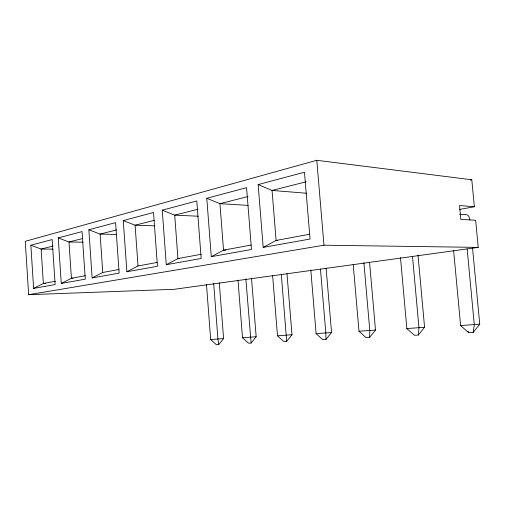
<?xml version="1.0" encoding="UTF-8"?>
<svg xmlns="http://www.w3.org/2000/svg" width="505" height="505" viewBox="0 0 505 505"><rect width="100%" height="100%" fill="white"/><g stroke="black" fill="none" stroke-linecap="round" stroke-linejoin="round"><path stroke-width="0.76" d="M353.222 264.544L358.986 331.242L366.011 337.548L369.622 337.378L369.812 330.636L363.89 262.688M400.471 257.487L406.847 328.566L414.321 335.238L418.361 335.049L418.973 327.89L412.509 256.433M453.604 250.417L460.617 325.561L468.602 332.644L473.166 332.429L474.302 324.797L467.15 248.959M418.361 335.049L424.572 327.278L418.007 255.006M473.166 332.429L479.75 324.178L472.478 247.381M237.988 280.123L242.507 337.75L248.46 343.173L251.118 343.04L256.168 336.747L251.515 278.122M272.605 275.377L277.485 335.8L283.76 341.481L286.689 341.342L291.985 334.733L286.991 273.742M310.796 269.948L316.111 333.641L322.739 339.619L325.984 339.461L331.551 332.511L326.104 268.079M369.622 337.378L375.493 330.036L369.553 262.177M206.494 284.624L210.68 339.53L216.342 344.707L218.766 344.587L223.589 338.577L219.29 282.838M263.187 247.393L310.057 239.023L304.471 172.218L258.143 184.584L263.187 247.393L276.115 240.437L309.754 234.219M211.267 256.666L251.49 249.483L246.579 187.671L206.785 198.288L211.267 256.666L223.538 250.152L251.149 245.051M166.265 264.702L201.167 258.472L196.792 200.952L162.25 210.175L166.265 264.702L177.943 258.585L201.394 254.249M126.888 271.734L157.459 266.28L153.533 212.498L123.258 220.578L126.888 271.734L138.016 265.965L157.194 262.423M92.144 277.939L119.142 273.123L115.588 222.623L88.842 229.762L92.144 277.939L102.767 272.485L119.047 269.474M61.263 283.457L85.276 279.17L82.044 231.574L58.239 237.924L61.263 283.457L71.42 278.28L85.339 275.705M33.627 288.393L55.133 284.555L52.166 239.547L30.849 245.234L33.627 288.393L43.361 283.463L55.411 281.241M316.793 160.293L25.25 241.321L28.671 294.693L174.029 289.321L478.229 247.393L475.647 220.268L460.825 219.391L459.518 205.535L474.365 206.747L471.796 179.774L316.793 160.293L323.97 245.203L478.229 247.393M53.088 246.023L41.12 249.06L30.849 245.234M82.271 238.619L68.989 241.99L58.239 237.924M116.453 229.939L100.11 234.086L88.842 229.762M154.126 220.376L135.094 225.211L123.258 220.578M197.966 209.247L174.711 215.155L162.25 210.175M248.062 196.533L219.934 203.673L206.785 198.288M306.144 181.787L272.056 190.442L258.143 184.584M470.256 180.096L471.796 179.774M459.651 209.417L474.365 206.747M28.671 294.693L323.97 245.203M479.75 324.178L460.617 325.561M424.572 327.278L406.847 328.566M375.493 330.036L358.986 331.242M331.551 332.511L316.111 333.641M291.985 334.733L277.485 335.8M256.168 336.747L242.507 337.75M223.589 338.577L210.68 339.53M45.715 283.406L43.361 283.463L41.12 249.06L52.892 249.142M72.985 278.242L71.42 278.28L68.989 241.99L83.085 242.185M179.515 258.579L177.943 258.585L174.711 215.155L198.332 216.222M225.905 250.171L223.538 250.152L219.934 203.673L248.119 205.39M277.693 240.462L276.115 240.437L272.056 190.442L306.548 193.245M116.63 234.459L100.11 234.086L102.767 272.485M154.808 225.849L135.094 225.211L138.016 265.965M459.607 214.24L466.67 214.72A5.119 2.708 81.1 0 1 469.884 219.953M468.148 331.242L468.602 332.644M218.766 344.587L217.939 339.126L213.666 283.444M251.118 343.04L245.853 278.848M320.441 269.032L325.832 333.098L325.984 339.461M281.335 274.777L286.689 341.342"/></g></svg>
